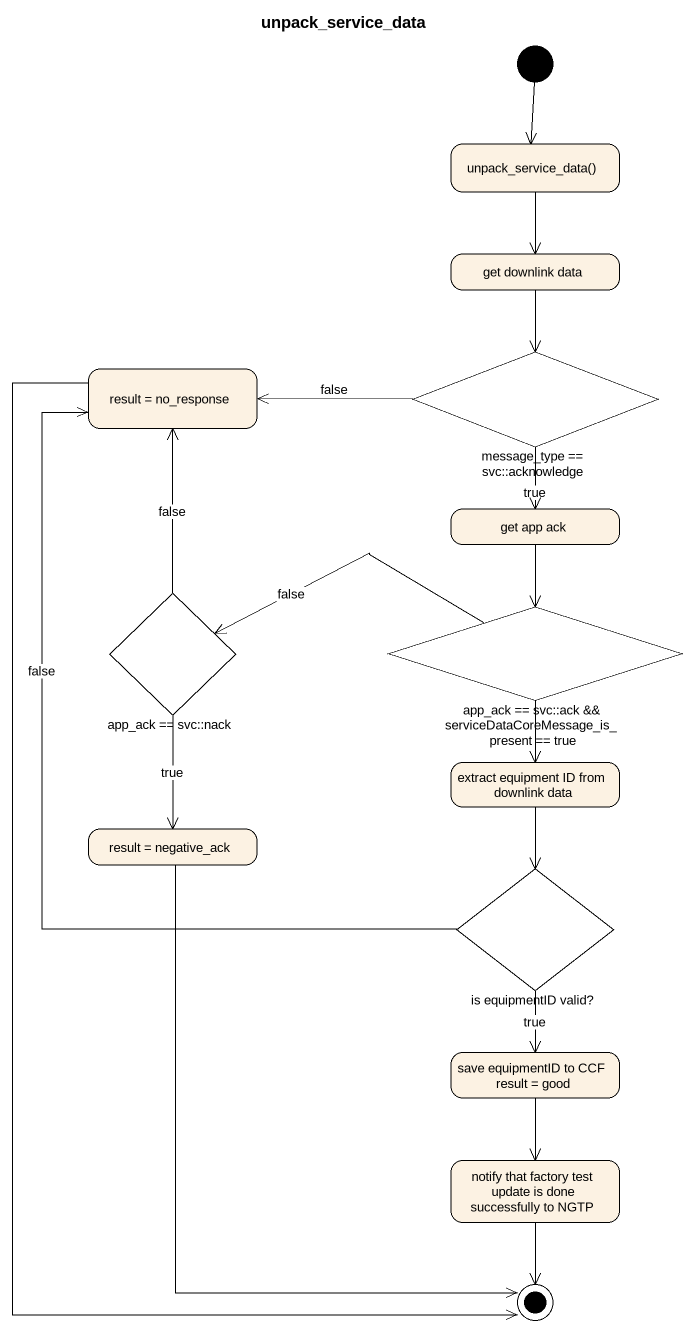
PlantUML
@startuml
title unpack_service_data
hide empty description
state "unpack_service_data()" as unpack_service_data
state "get downlink data" as get_downlink_data
state "result = no_response" as result_no_response
state "message_type == svc::acknowledge" as message_type_svc_acknowledge <<choice>>
state "get app ack" as get_app_ack
state "app_ack == svc::nack" as app_ack_svc_nack <<choice>>
state "app_ack == svc::ack && serviceDataCoreMessage_is_present == true" as app_ack_svc_ack <<choice>>
state "extract equipment ID from downlink data" as extract_equipment_ID_from
state "result = negative_ack" as result_negative_ack
state "is equipmentID valid?" as is_equipmentID_valid <<choice>>
state "save equipmentID to CCF result = good" as save_equipmentID_to_CCF
state "notify that factory test update is done successfully to NGTP" as notify_that_factory_test
[*] --> unpack_service_data
unpack_service_data --> get_downlink_data
get_downlink_data --> message_type_svc_acknowledge
message_type_svc_acknowledge -left-> result_no_response : false
message_type_svc_acknowledge --> get_app_ack : true
get_app_ack --> app_ack_svc_ack
app_ack_svc_nack -up-> result_no_response : false
app_ack_svc_nack --> result_negative_ack : true
app_ack_svc_ack -left-> app_ack_svc_nack : false
app_ack_svc_ack --> extract_equipment_ID_from
extract_equipment_ID_from --> is_equipmentID_valid
is_equipmentID_valid -up-> result_no_response : false
is_equipmentID_valid --> save_equipmentID_to_CCF : true
save_equipmentID_to_CCF --> notify_that_factory_test
result_no_response --> [*]
result_negative_ack --> [*]
notify_that_factory_test --> [*]
@enduml
